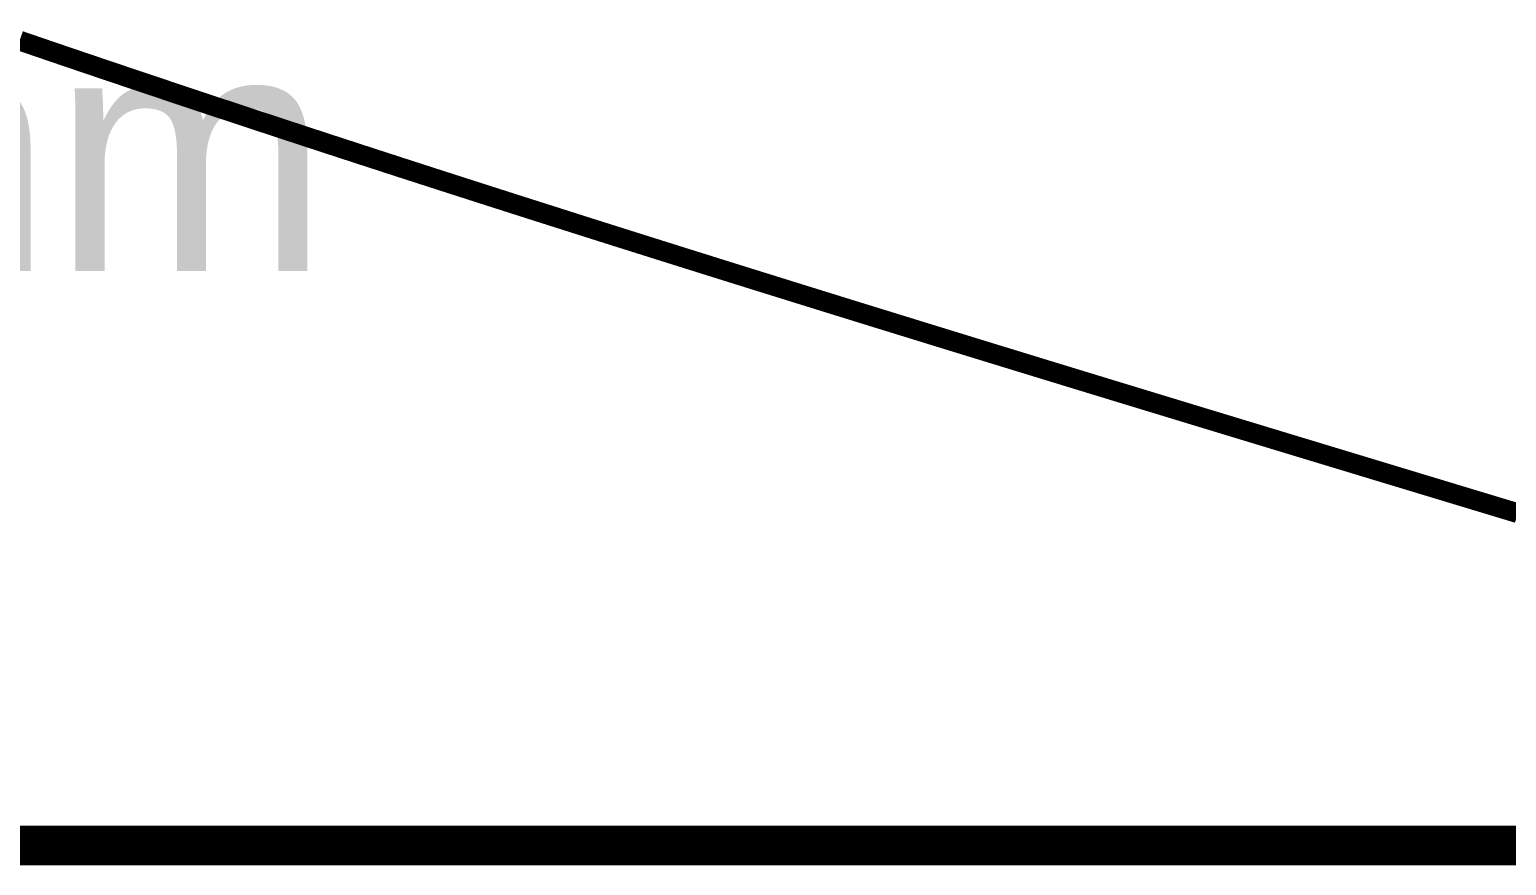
# Model space of a CAD drawing. Header units: millimetres. Extents: x -96 to 8, y -10 to 27.
# Drawn here: x -26.11 to -16.64, y -0.13 to 5.23 of the extents above; entities that cross this region are included whole.
import ezdxf

# ---------------------------------------------------------------- set-up
doc = ezdxf.new("R2010")
doc.units = ezdxf.units.MM
doc.layers.add('Mechanical1', color=6, linetype='Continuous')
doc.layers.add('TopOverlay', color=2, linetype='Continuous')
doc.styles.add('Arial', font='', dxfattribs={"height": 0.2})
doc.styles.get('Arial').set_extended_font_data('Arial')

msp = doc.modelspace()

# ---------------------------------------------------------------- linework, layer by layer
at = {"layer": 'Mechanical1', "const_width": 0.254}
msp.add_lwpolyline([(-28.6004, 0), (-0.3175, 0)], dxfattribs=at)
at = {"layer": 'TopOverlay', "const_width": 0.127}
for points in [[(-26.1709, 5.1586), (-26.0437, 5.115)], [(-26.0437, 5.115), (-25.9165, 5.0716)], [(-25.9165, 5.0716), (-25.7893, 5.0284)], [(-25.7893, 5.0284), (-25.6621, 4.9853)], [(-25.6621, 4.9853), (-25.5349, 4.9423)], [(-25.5349, 4.9423), (-25.4714, 4.9209)], [(-25.4714, 4.9209), (-25.4078, 4.8995)], [(-25.4078, 4.8995), (-25.3442, 4.8781)], [(-25.3442, 4.8781), (-25.2806, 4.8568)], [(-25.2806, 4.8568), (-25.2171, 4.8355)], [(-25.2171, 4.8355), (-25.1535, 4.8143)], [(-25.1535, 4.8143), (-25.09, 4.7931)], [(-25.09, 4.7931), (-25.0265, 4.7719)], [(-25.0265, 4.7719), (-24.9629, 4.7507)], [(-24.9629, 4.7507), (-24.8994, 4.7296)], [(-24.8994, 4.7296), (-24.8359, 4.7085)], [(-24.8359, 4.7085), (-24.709, 4.6665)], [(-24.709, 4.6665), (-24.582, 4.6246)], [(-24.582, 4.6246), (-24.4552, 4.5828)], [(-24.4552, 4.5828), (-24.3284, 4.5412)], [(-24.3284, 4.5412), (-24.2017, 4.4996)], [(-24.2017, 4.4996), (-24.075, 4.4583)], [(-24.075, 4.4583), (-23.9484, 4.417)], [(-23.9484, 4.417), (-23.8219, 4.3759)], [(-23.8219, 4.3759), (-23.6955, 4.3349)], [(-23.6955, 4.3349), (-23.5691, 4.2941)], [(-23.5691, 4.2941), (-23.506, 4.2737)], [(-23.506, 4.2737), (-23.4429, 4.2533)], [(-23.4429, 4.2533), (-23.3798, 4.233)], [(-23.3798, 4.233), (-23.3167, 4.2127)], [(-23.3167, 4.2127), (-23.2537, 4.1925)], [(-23.2537, 4.1925), (-23.1907, 4.1722)], [(-23.1907, 4.1722), (-23.1277, 4.1521)], [(-23.1277, 4.1521), (-23.0647, 4.1319)], [(-23.0647, 4.1319), (-23.0018, 4.1118)], [(-23.0018, 4.1118), (-22.9388, 4.0917)], [(-22.9388, 4.0917), (-22.8759, 4.0716)], [(-22.8759, 4.0716), (-22.8131, 4.0516)], [(-22.8131, 4.0516), (-22.7503, 4.0316)], [(-22.7503, 4.0316), (-22.6874, 4.0116)], [(-22.6874, 4.0116), (-22.6247, 3.9916)], [(-22.6247, 3.9916), (-22.5619, 3.9717)], [(-22.5619, 3.9717), (-22.4992, 3.9518)], [(-22.4992, 3.9518), (-22.4365, 3.932)], [(-22.4365, 3.932), (-22.3739, 3.9121)], [(-22.3739, 3.9121), (-22.3113, 3.8923)], [(-22.3113, 3.8923), (-22.2487, 3.8726)], [(-22.2487, 3.8726), (-22.1861, 3.8528)], [(-22.1861, 3.8528), (-22.1236, 3.8331)], [(-22.1236, 3.8331), (-22.0611, 3.8134)], [(-22.0611, 3.8134), (-21.9986, 3.7938)], [(-21.9986, 3.7938), (-21.9362, 3.7742)], [(-21.9362, 3.7742), (-21.8738, 3.7546)], [(-21.8738, 3.7546), (-21.8115, 3.735)], [(-21.8115, 3.735), (-21.7492, 3.7155)], [(-21.7492, 3.7155), (-21.6869, 3.696)], [(-21.6869, 3.696), (-21.6246, 3.6765)], [(-21.6246, 3.6765), (-21.5624, 3.657)], [(-21.5624, 3.657), (-21.5003, 3.6376)], [(-21.5003, 3.6376), (-21.4382, 3.6182)], [(-21.4382, 3.6182), (-21.3761, 3.5989)], [(-21.3761, 3.5989), (-21.314, 3.5795)], [(-21.314, 3.5795), (-21.252, 3.5602)], [(-21.252, 3.5602), (-21.1901, 3.5409)], [(-21.1901, 3.5409), (-21.1281, 3.5217)], [(-21.1281, 3.5217), (-21.0662, 3.5024)], [(-21.0662, 3.5024), (-21.0044, 3.4832)], [(-21.0044, 3.4832), (-20.9426, 3.4641)], [(-20.9426, 3.4641), (-20.8809, 3.4449)], [(-20.8809, 3.4449), (-20.8191, 3.4258)], [(-20.8191, 3.4258), (-20.7575, 3.4067)], [(-20.7575, 3.4067), (-20.6959, 3.3876)], [(-20.6959, 3.3876), (-20.6343, 3.3686)], [(-20.6343, 3.3686), (-20.5727, 3.3496)], [(-20.5727, 3.3496), (-20.5113, 3.3306)], [(-20.5113, 3.3306), (-20.4498, 3.3116)], [(-20.4498, 3.3116), (-20.3884, 3.2927)], [(-20.3884, 3.2927), (-20.3271, 3.2738)], [(-20.3271, 3.2738), (-20.2658, 3.2549)], [(-20.2658, 3.2549), (-20.2045, 3.236)], [(-20.2045, 3.236), (-20.1433, 3.2172)], [(-20.1433, 3.2172), (-20.0822, 3.1984)], [(-20.0822, 3.1984), (-20.021, 3.1796)], [(-20.021, 3.1796), (-19.96, 3.1608)], [(-19.96, 3.1608), (-19.899, 3.1421)], [(-19.899, 3.1421), (-19.838, 3.1234)], [(-19.838, 3.1234), (-19.7771, 3.1047)], [(-19.7771, 3.1047), (-19.7162, 3.086)], [(-19.7162, 3.086), (-19.6554, 3.0674)], [(-19.6554, 3.0674), (-19.5947, 3.0488)], [(-19.5947, 3.0488), (-19.5339, 3.0302)], [(-19.5339, 3.0302), (-19.4733, 3.0117)], [(-19.4733, 3.0117), (-19.4127, 2.9931)], [(-19.4127, 2.9931), (-19.3521, 2.9746)], [(-19.3521, 2.9746), (-19.2916, 2.9561)], [(-19.2916, 2.9561), (-19.2312, 2.9377)], [(-19.2312, 2.9377), (-19.1708, 2.9192)], [(-19.1708, 2.9192), (-19.1104, 2.9008)], [(-19.1104, 2.9008), (-19.0501, 2.8824)], [(-19.0501, 2.8824), (-18.9899, 2.864)], [(-18.9899, 2.864), (-18.9297, 2.8457)], [(-18.9297, 2.8457), (-18.8696, 2.8274)], [(-18.8696, 2.8274), (-18.8095, 2.8091)], [(-18.8095, 2.8091), (-18.7495, 2.7908)], [(-18.7495, 2.7908), (-18.6895, 2.7726)], [(-18.6895, 2.7726), (-18.6296, 2.7543)], [(-18.6296, 2.7543), (-18.5698, 2.7361)], [(-18.5698, 2.7361), (-18.51, 2.718)], [(-18.51, 2.718), (-18.4503, 2.6998)], [(-18.4503, 2.6998), (-18.3906, 2.6817)], [(-18.3906, 2.6817), (-18.331, 2.6636)], [(-18.331, 2.6636), (-18.2714, 2.6455)], [(-18.2714, 2.6455), (-18.2119, 2.6274)], [(-18.2119, 2.6274), (-18.1525, 2.6094)], [(-18.1525, 2.6094), (-18.0931, 2.5913)], [(-18.0931, 2.5913), (-18.0337, 2.5733)], [(-18.0337, 2.5733), (-17.9745, 2.5554)], [(-17.9745, 2.5554), (-17.9153, 2.5374)], [(-17.9153, 2.5374), (-17.8561, 2.5195)], [(-17.8561, 2.5195), (-17.7971, 2.5016)], [(-17.7971, 2.5016), (-17.738, 2.4837)], [(-17.738, 2.4837), (-17.6791, 2.4658)], [(-17.6791, 2.4658), (-17.6202, 2.448)], [(-17.6202, 2.448), (-17.5613, 2.4301)], [(-17.5613, 2.4301), (-17.5026, 2.4123)], [(-17.5026, 2.4123), (-17.4439, 2.3945)], [(-17.4439, 2.3945), (-17.3852, 2.3768)], [(-17.3852, 2.3768), (-17.3266, 2.359)], [(-17.3266, 2.359), (-17.2681, 2.3413)], [(-17.2681, 2.3413), (-17.2097, 2.3236)], [(-17.2097, 2.3236), (-17.1513, 2.3059)], [(-17.1513, 2.3059), (-17.0929, 2.2883)], [(-17.0929, 2.2883), (-17.0347, 2.2706)], [(-17.0347, 2.2706), (-16.9765, 2.253)], [(-16.9765, 2.253), (-16.9184, 2.2354)], [(-16.9184, 2.2354), (-16.8603, 2.2179)], [(-16.8603, 2.2179), (-16.8023, 2.2003)], [(-16.8023, 2.2003), (-16.7444, 2.1828)], [(-16.7444, 2.1828), (-16.6865, 2.1652)], [(-16.6865, 2.1652), (-16.6287, 2.1478)], [(-16.6287, 2.1478), (-16.571, 2.1303)]]:
    msp.add_lwpolyline(points, dxfattribs=at)
at = {"layer": 'TopOverlay', "const_width": 0.0635}
for points in [[(-26.0755, 5.115, 1), (-26.012, 5.115, 1)], [(-26.0755, 5.115, 1), (-26.012, 5.115, 1)], [(-25.9483, 5.0716, 1), (-25.8848, 5.0716, 1)], [(-25.9483, 5.0716, 1), (-25.8848, 5.0716, 1)], [(-25.8211, 5.0284, 1), (-25.7576, 5.0284, 1)], [(-25.8211, 5.0284, 1), (-25.7576, 5.0284, 1)], [(-25.6939, 4.9853, 1), (-25.6304, 4.9853, 1)], [(-25.6939, 4.9853, 1), (-25.6304, 4.9853, 1)], [(-25.5667, 4.9423, 1), (-25.5032, 4.9423, 1)], [(-25.5667, 4.9423, 1), (-25.5032, 4.9423, 1)], [(-25.5031, 4.9209, 1), (-25.4396, 4.9209, 1)], [(-25.5031, 4.9209, 1), (-25.4396, 4.9209, 1)], [(-25.4395, 4.8995, 1), (-25.376, 4.8995, 1)], [(-25.4395, 4.8995, 1), (-25.376, 4.8995, 1)], [(-25.376, 4.8781, 1), (-25.3125, 4.8781, 1)], [(-25.376, 4.8781, 1), (-25.3125, 4.8781, 1)], [(-25.3124, 4.8568, 1), (-25.2489, 4.8568, 1)], [(-25.3124, 4.8568, 1), (-25.2489, 4.8568, 1)], [(-25.2488, 4.8355, 1), (-25.1853, 4.8355, 1)], [(-25.2488, 4.8355, 1), (-25.1853, 4.8355, 1)], [(-25.1853, 4.8143, 1), (-25.1218, 4.8143, 1)], [(-25.1853, 4.8143, 1), (-25.1218, 4.8143, 1)], [(-25.1217, 4.7931, 1), (-25.0582, 4.7931, 1)], [(-25.1217, 4.7931, 1), (-25.0582, 4.7931, 1)], [(-25.0582, 4.7719, 1), (-24.9947, 4.7719, 1)], [(-25.0582, 4.7719, 1), (-24.9947, 4.7719, 1)], [(-24.9947, 4.7507, 1), (-24.9312, 4.7507, 1)], [(-24.9947, 4.7507, 1), (-24.9312, 4.7507, 1)], [(-24.9312, 4.7296, 1), (-24.8677, 4.7296, 1)], [(-24.9312, 4.7296, 1), (-24.8677, 4.7296, 1)], [(-24.8677, 4.7085, 1), (-24.8042, 4.7085, 1)], [(-24.8677, 4.7085, 1), (-24.8042, 4.7085, 1)], [(-24.7407, 4.6665, 1), (-24.6772, 4.6665, 1)], [(-24.7407, 4.6665, 1), (-24.6772, 4.6665, 1)], [(-24.6138, 4.6246, 1), (-24.5503, 4.6246, 1)], [(-24.6138, 4.6246, 1), (-24.5503, 4.6246, 1)], [(-24.4869, 4.5828, 1), (-24.4234, 4.5828, 1)], [(-24.4869, 4.5828, 1), (-24.4234, 4.5828, 1)], [(-24.3601, 4.5412, 1), (-24.2966, 4.5412, 1)], [(-24.3601, 4.5412, 1), (-24.2966, 4.5412, 1)], [(-24.2334, 4.4996, 1), (-24.1699, 4.4996, 1)], [(-24.2334, 4.4996, 1), (-24.1699, 4.4996, 1)], [(-24.1068, 4.4583, 1), (-24.0433, 4.4583, 1)], [(-24.1068, 4.4583, 1), (-24.0433, 4.4583, 1)], [(-23.9802, 4.417, 1), (-23.9167, 4.417, 1)], [(-23.9802, 4.417, 1), (-23.9167, 4.417, 1)], [(-23.8537, 4.3759, 1), (-23.7902, 4.3759, 1)], [(-23.8537, 4.3759, 1), (-23.7902, 4.3759, 1)], [(-23.7272, 4.3349, 1), (-23.6637, 4.3349, 1)], [(-23.7272, 4.3349, 1), (-23.6637, 4.3349, 1)], [(-23.6009, 4.2941, 1), (-23.5374, 4.2941, 1)], [(-23.6009, 4.2941, 1), (-23.5374, 4.2941, 1)], [(-23.5378, 4.2737, 1), (-23.4743, 4.2737, 1)], [(-23.5378, 4.2737, 1), (-23.4743, 4.2737, 1)], [(-23.4746, 4.2533, 1), (-23.4111, 4.2533, 1)], [(-23.4746, 4.2533, 1), (-23.4111, 4.2533, 1)], [(-23.4115, 4.233, 1), (-23.348, 4.233, 1)], [(-23.4115, 4.233, 1), (-23.348, 4.233, 1)], [(-23.3485, 4.2127, 1), (-23.285, 4.2127, 1)], [(-23.3485, 4.2127, 1), (-23.285, 4.2127, 1)], [(-23.2854, 4.1925, 1), (-23.2219, 4.1925, 1)], [(-23.2854, 4.1925, 1), (-23.2219, 4.1925, 1)], [(-23.2224, 4.1722, 1), (-23.1589, 4.1722, 1)], [(-23.2224, 4.1722, 1), (-23.1589, 4.1722, 1)], [(-23.1594, 4.1521, 1), (-23.0959, 4.1521, 1)], [(-23.1594, 4.1521, 1), (-23.0959, 4.1521, 1)], [(-23.0964, 4.1319, 1), (-23.0329, 4.1319, 1)], [(-23.0964, 4.1319, 1), (-23.0329, 4.1319, 1)], [(-23.0335, 4.1118, 1), (-22.97, 4.1118, 1)], [(-23.0335, 4.1118, 1), (-22.97, 4.1118, 1)], [(-22.9706, 4.0917, 1), (-22.9071, 4.0917, 1)], [(-22.9706, 4.0917, 1), (-22.9071, 4.0917, 1)], [(-22.9077, 4.0716, 1), (-22.8442, 4.0716, 1)], [(-22.9077, 4.0716, 1), (-22.8442, 4.0716, 1)], [(-22.8448, 4.0516, 1), (-22.7813, 4.0516, 1)], [(-22.8448, 4.0516, 1), (-22.7813, 4.0516, 1)], [(-22.782, 4.0316, 1), (-22.7185, 4.0316, 1)], [(-22.782, 4.0316, 1), (-22.7185, 4.0316, 1)], [(-22.7192, 4.0116, 1), (-22.6557, 4.0116, 1)], [(-22.7192, 4.0116, 1), (-22.6557, 4.0116, 1)], [(-22.6564, 3.9916, 1), (-22.5929, 3.9916, 1)], [(-22.6564, 3.9916, 1), (-22.5929, 3.9916, 1)], [(-22.5937, 3.9717, 1), (-22.5302, 3.9717, 1)], [(-22.5937, 3.9717, 1), (-22.5302, 3.9717, 1)], [(-22.531, 3.9518, 1), (-22.4675, 3.9518, 1)], [(-22.531, 3.9518, 1), (-22.4675, 3.9518, 1)], [(-22.4683, 3.932, 1), (-22.4048, 3.932, 1)], [(-22.4683, 3.932, 1), (-22.4048, 3.932, 1)], [(-22.4056, 3.9121, 1), (-22.3421, 3.9121, 1)], [(-22.4056, 3.9121, 1), (-22.3421, 3.9121, 1)], [(-22.343, 3.8923, 1), (-22.2795, 3.8923, 1)], [(-22.343, 3.8923, 1), (-22.2795, 3.8923, 1)], [(-22.2804, 3.8726, 1), (-22.2169, 3.8726, 1)], [(-22.2804, 3.8726, 1), (-22.2169, 3.8726, 1)], [(-22.2179, 3.8528, 1), (-22.1544, 3.8528, 1)], [(-22.2179, 3.8528, 1), (-22.1544, 3.8528, 1)], [(-22.1553, 3.8331, 1), (-22.0918, 3.8331, 1)], [(-22.1553, 3.8331, 1), (-22.0918, 3.8331, 1)], [(-22.0928, 3.8134, 1), (-22.0293, 3.8134, 1)], [(-22.0928, 3.8134, 1), (-22.0293, 3.8134, 1)], [(-22.0304, 3.7938, 1), (-21.9669, 3.7938, 1)], [(-22.0304, 3.7938, 1), (-21.9669, 3.7938, 1)], [(-21.968, 3.7742, 1), (-21.9045, 3.7742, 1)], [(-21.968, 3.7742, 1), (-21.9045, 3.7742, 1)], [(-21.9056, 3.7546, 1), (-21.8421, 3.7546, 1)], [(-21.9056, 3.7546, 1), (-21.8421, 3.7546, 1)], [(-21.8432, 3.735, 1), (-21.7797, 3.735, 1)], [(-21.8432, 3.735, 1), (-21.7797, 3.735, 1)], [(-21.7809, 3.7155, 1), (-21.7174, 3.7155, 1)], [(-21.7809, 3.7155, 1), (-21.7174, 3.7155, 1)], [(-21.7186, 3.696, 1), (-21.6551, 3.696, 1)], [(-21.7186, 3.696, 1), (-21.6551, 3.696, 1)], [(-21.6564, 3.6765, 1), (-21.5929, 3.6765, 1)], [(-21.6564, 3.6765, 1), (-21.5929, 3.6765, 1)], [(-21.5942, 3.657, 1), (-21.5307, 3.657, 1)], [(-21.5942, 3.657, 1), (-21.5307, 3.657, 1)], [(-21.532, 3.6376, 1), (-21.4685, 3.6376, 1)], [(-21.532, 3.6376, 1), (-21.4685, 3.6376, 1)], [(-21.4699, 3.6182, 1), (-21.4064, 3.6182, 1)], [(-21.4699, 3.6182, 1), (-21.4064, 3.6182, 1)], [(-21.4078, 3.5989, 1), (-21.3443, 3.5989, 1)], [(-21.4078, 3.5989, 1), (-21.3443, 3.5989, 1)], [(-21.3458, 3.5795, 1), (-21.2823, 3.5795, 1)], [(-21.3458, 3.5795, 1), (-21.2823, 3.5795, 1)], [(-21.2838, 3.5602, 1), (-21.2203, 3.5602, 1)], [(-21.2838, 3.5602, 1), (-21.2203, 3.5602, 1)], [(-21.2218, 3.5409, 1), (-21.1583, 3.5409, 1)], [(-21.2218, 3.5409, 1), (-21.1583, 3.5409, 1)], [(-21.1599, 3.5217, 1), (-21.0964, 3.5217, 1)], [(-21.1599, 3.5217, 1), (-21.0964, 3.5217, 1)], [(-21.098, 3.5024, 1), (-21.0345, 3.5024, 1)], [(-21.098, 3.5024, 1), (-21.0345, 3.5024, 1)], [(-21.0362, 3.4832, 1), (-20.9727, 3.4832, 1)], [(-21.0362, 3.4832, 1), (-20.9727, 3.4832, 1)], [(-20.9744, 3.4641, 1), (-20.9109, 3.4641, 1)], [(-20.9744, 3.4641, 1), (-20.9109, 3.4641, 1)], [(-20.9126, 3.4449, 1), (-20.8491, 3.4449, 1)], [(-20.9126, 3.4449, 1), (-20.8491, 3.4449, 1)], [(-20.8509, 3.4258, 1), (-20.7874, 3.4258, 1)], [(-20.8509, 3.4258, 1), (-20.7874, 3.4258, 1)], [(-20.7892, 3.4067, 1), (-20.7257, 3.4067, 1)], [(-20.7892, 3.4067, 1), (-20.7257, 3.4067, 1)], [(-20.7276, 3.3876, 1), (-20.6641, 3.3876, 1)], [(-20.7276, 3.3876, 1), (-20.6641, 3.3876, 1)], [(-20.666, 3.3686, 1), (-20.6025, 3.3686, 1)], [(-20.666, 3.3686, 1), (-20.6025, 3.3686, 1)], [(-20.6045, 3.3496, 1), (-20.541, 3.3496, 1)], [(-20.6045, 3.3496, 1), (-20.541, 3.3496, 1)], [(-20.543, 3.3306, 1), (-20.4795, 3.3306, 1)], [(-20.543, 3.3306, 1), (-20.4795, 3.3306, 1)], [(-20.4816, 3.3116, 1), (-20.4181, 3.3116, 1)], [(-20.4816, 3.3116, 1), (-20.4181, 3.3116, 1)], [(-20.4202, 3.2927, 1), (-20.3567, 3.2927, 1)], [(-20.4202, 3.2927, 1), (-20.3567, 3.2927, 1)], [(-20.3588, 3.2738, 1), (-20.2953, 3.2738, 1)], [(-20.3588, 3.2738, 1), (-20.2953, 3.2738, 1)], [(-20.2975, 3.2549, 1), (-20.234, 3.2549, 1)], [(-20.2975, 3.2549, 1), (-20.234, 3.2549, 1)], [(-20.2363, 3.236, 1), (-20.1728, 3.236, 1)], [(-20.2363, 3.236, 1), (-20.1728, 3.236, 1)], [(-20.1751, 3.2172, 1), (-20.1116, 3.2172, 1)], [(-20.1751, 3.2172, 1), (-20.1116, 3.2172, 1)], [(-20.1139, 3.1984, 1), (-20.0504, 3.1984, 1)], [(-20.1139, 3.1984, 1), (-20.0504, 3.1984, 1)], [(-20.0528, 3.1796, 1), (-19.9893, 3.1796, 1)], [(-20.0528, 3.1796, 1), (-19.9893, 3.1796, 1)], [(-19.9917, 3.1608, 1), (-19.9282, 3.1608, 1)], [(-19.9917, 3.1608, 1), (-19.9282, 3.1608, 1)], [(-19.9307, 3.1421, 1), (-19.8672, 3.1421, 1)], [(-19.9307, 3.1421, 1), (-19.8672, 3.1421, 1)], [(-19.8698, 3.1234, 1), (-19.8063, 3.1234, 1)], [(-19.8698, 3.1234, 1), (-19.8063, 3.1234, 1)], [(-19.8088, 3.1047, 1), (-19.7453, 3.1047, 1)], [(-19.8088, 3.1047, 1), (-19.7453, 3.1047, 1)], [(-19.748, 3.086, 1), (-19.6845, 3.086, 1)], [(-19.748, 3.086, 1), (-19.6845, 3.086, 1)], [(-19.6872, 3.0674, 1), (-19.6237, 3.0674, 1)], [(-19.6872, 3.0674, 1), (-19.6237, 3.0674, 1)], [(-19.6264, 3.0488, 1), (-19.5629, 3.0488, 1)], [(-19.6264, 3.0488, 1), (-19.5629, 3.0488, 1)], [(-19.5657, 3.0302, 1), (-19.5022, 3.0302, 1)], [(-19.5657, 3.0302, 1), (-19.5022, 3.0302, 1)], [(-19.505, 3.0117, 1), (-19.4415, 3.0117, 1)], [(-19.505, 3.0117, 1), (-19.4415, 3.0117, 1)], [(-19.4444, 2.9931, 1), (-19.3809, 2.9931, 1)], [(-19.4444, 2.9931, 1), (-19.3809, 2.9931, 1)], [(-19.3839, 2.9746, 1), (-19.3204, 2.9746, 1)], [(-19.3839, 2.9746, 1), (-19.3204, 2.9746, 1)], [(-19.3234, 2.9561, 1), (-19.2599, 2.9561, 1)], [(-19.3234, 2.9561, 1), (-19.2599, 2.9561, 1)], [(-19.2629, 2.9377, 1), (-19.1994, 2.9377, 1)], [(-19.2629, 2.9377, 1), (-19.1994, 2.9377, 1)], [(-19.2025, 2.9192, 1), (-19.139, 2.9192, 1)], [(-19.2025, 2.9192, 1), (-19.139, 2.9192, 1)], [(-19.1422, 2.9008, 1), (-19.0787, 2.9008, 1)], [(-19.1422, 2.9008, 1), (-19.0787, 2.9008, 1)], [(-19.0819, 2.8824, 1), (-19.0184, 2.8824, 1)], [(-19.0819, 2.8824, 1), (-19.0184, 2.8824, 1)], [(-19.0216, 2.864, 1), (-18.9581, 2.864, 1)], [(-19.0216, 2.864, 1), (-18.9581, 2.864, 1)], [(-18.9615, 2.8457, 1), (-18.898, 2.8457, 1)], [(-18.9615, 2.8457, 1), (-18.898, 2.8457, 1)], [(-18.9013, 2.8274, 1), (-18.8378, 2.8274, 1)], [(-18.9013, 2.8274, 1), (-18.8378, 2.8274, 1)], [(-18.8413, 2.8091, 1), (-18.7778, 2.8091, 1)], [(-18.8413, 2.8091, 1), (-18.7778, 2.8091, 1)], [(-18.7812, 2.7908, 1), (-18.7177, 2.7908, 1)], [(-18.7812, 2.7908, 1), (-18.7177, 2.7908, 1)], [(-18.7213, 2.7726, 1), (-18.6578, 2.7726, 1)], [(-18.7213, 2.7726, 1), (-18.6578, 2.7726, 1)], [(-18.6614, 2.7543, 1), (-18.5979, 2.7543, 1)], [(-18.6614, 2.7543, 1), (-18.5979, 2.7543, 1)], [(-18.6015, 2.7361, 1), (-18.538, 2.7361, 1)], [(-18.6015, 2.7361, 1), (-18.538, 2.7361, 1)], [(-18.5417, 2.718, 1), (-18.4782, 2.718, 1)], [(-18.5417, 2.718, 1), (-18.4782, 2.718, 1)], [(-18.482, 2.6998, 1), (-18.4185, 2.6998, 1)], [(-18.482, 2.6998, 1), (-18.4185, 2.6998, 1)], [(-18.4223, 2.6817, 1), (-18.3588, 2.6817, 1)], [(-18.4223, 2.6817, 1), (-18.3588, 2.6817, 1)], [(-18.3627, 2.6636, 1), (-18.2992, 2.6636, 1)], [(-18.3627, 2.6636, 1), (-18.2992, 2.6636, 1)], [(-18.3031, 2.6455, 1), (-18.2396, 2.6455, 1)], [(-18.3031, 2.6455, 1), (-18.2396, 2.6455, 1)], [(-18.2436, 2.6274, 1), (-18.1801, 2.6274, 1)], [(-18.2436, 2.6274, 1), (-18.1801, 2.6274, 1)], [(-18.1842, 2.6094, 1), (-18.1207, 2.6094, 1)], [(-18.1842, 2.6094, 1), (-18.1207, 2.6094, 1)], [(-18.1248, 2.5913, 1), (-18.0613, 2.5913, 1)], [(-18.1248, 2.5913, 1), (-18.0613, 2.5913, 1)], [(-18.0655, 2.5733, 1), (-18.002, 2.5733, 1)], [(-18.0655, 2.5733, 1), (-18.002, 2.5733, 1)], [(-18.0062, 2.5554, 1), (-17.9427, 2.5554, 1)], [(-18.0062, 2.5554, 1), (-17.9427, 2.5554, 1)], [(-17.947, 2.5374, 1), (-17.8835, 2.5374, 1)], [(-17.947, 2.5374, 1), (-17.8835, 2.5374, 1)], [(-17.8879, 2.5195, 1), (-17.8244, 2.5195, 1)], [(-17.8879, 2.5195, 1), (-17.8244, 2.5195, 1)], [(-17.8288, 2.5016, 1), (-17.7653, 2.5016, 1)], [(-17.8288, 2.5016, 1), (-17.7653, 2.5016, 1)], [(-17.7698, 2.4837, 1), (-17.7063, 2.4837, 1)], [(-17.7698, 2.4837, 1), (-17.7063, 2.4837, 1)], [(-17.7108, 2.4658, 1), (-17.6473, 2.4658, 1)], [(-17.7108, 2.4658, 1), (-17.6473, 2.4658, 1)], [(-17.6519, 2.448, 1), (-17.5884, 2.448, 1)], [(-17.6519, 2.448, 1), (-17.5884, 2.448, 1)], [(-17.5931, 2.4301, 1), (-17.5296, 2.4301, 1)], [(-17.5931, 2.4301, 1), (-17.5296, 2.4301, 1)], [(-17.5343, 2.4123, 1), (-17.4708, 2.4123, 1)], [(-17.5343, 2.4123, 1), (-17.4708, 2.4123, 1)], [(-17.4756, 2.3945, 1), (-17.4121, 2.3945, 1)], [(-17.4756, 2.3945, 1), (-17.4121, 2.3945, 1)], [(-17.417, 2.3768, 1), (-17.3535, 2.3768, 1)], [(-17.417, 2.3768, 1), (-17.3535, 2.3768, 1)], [(-17.3584, 2.359, 1), (-17.2949, 2.359, 1)], [(-17.3584, 2.359, 1), (-17.2949, 2.359, 1)], [(-17.2999, 2.3413, 1), (-17.2364, 2.3413, 1)], [(-17.2999, 2.3413, 1), (-17.2364, 2.3413, 1)], [(-17.2414, 2.3236, 1), (-17.1779, 2.3236, 1)], [(-17.2414, 2.3236, 1), (-17.1779, 2.3236, 1)], [(-17.183, 2.3059, 1), (-17.1195, 2.3059, 1)], [(-17.183, 2.3059, 1), (-17.1195, 2.3059, 1)], [(-17.1247, 2.2883, 1), (-17.0612, 2.2883, 1)], [(-17.1247, 2.2883, 1), (-17.0612, 2.2883, 1)], [(-17.0664, 2.2706, 1), (-17.0029, 2.2706, 1)], [(-17.0664, 2.2706, 1), (-17.0029, 2.2706, 1)], [(-17.0082, 2.253, 1), (-16.9447, 2.253, 1)], [(-17.0082, 2.253, 1), (-16.9447, 2.253, 1)], [(-16.9501, 2.2354, 1), (-16.8866, 2.2354, 1)], [(-16.9501, 2.2354, 1), (-16.8866, 2.2354, 1)], [(-16.8921, 2.2179, 1), (-16.8286, 2.2179, 1)], [(-16.8921, 2.2179, 1), (-16.8286, 2.2179, 1)], [(-16.8341, 2.2003, 1), (-16.7706, 2.2003, 1)], [(-16.8341, 2.2003, 1), (-16.7706, 2.2003, 1)], [(-16.7761, 2.1828, 1), (-16.7126, 2.1828, 1)], [(-16.7761, 2.1828, 1), (-16.7126, 2.1828, 1)], [(-16.7183, 2.1652, 1), (-16.6548, 2.1652, 1)], [(-16.7183, 2.1652, 1), (-16.6548, 2.1652, 1)], [(-16.6605, 2.1478, 1), (-16.597, 2.1478, 1)], [(-16.6605, 2.1478, 1), (-16.597, 2.1478, 1)]]:
    msp.add_lwpolyline(points, format="xyb", close=True, dxfattribs=at)

# ---------------------------------------------------------------- texts
at = {"layer": 'Mechanical1', "style": 'Arial'}
msp.add_text('9.00mm', height=1.524, rotation=360, dxfattribs=at).set_placement((-31.877, 3.683))

doc.saveas('drawing.dxf')
